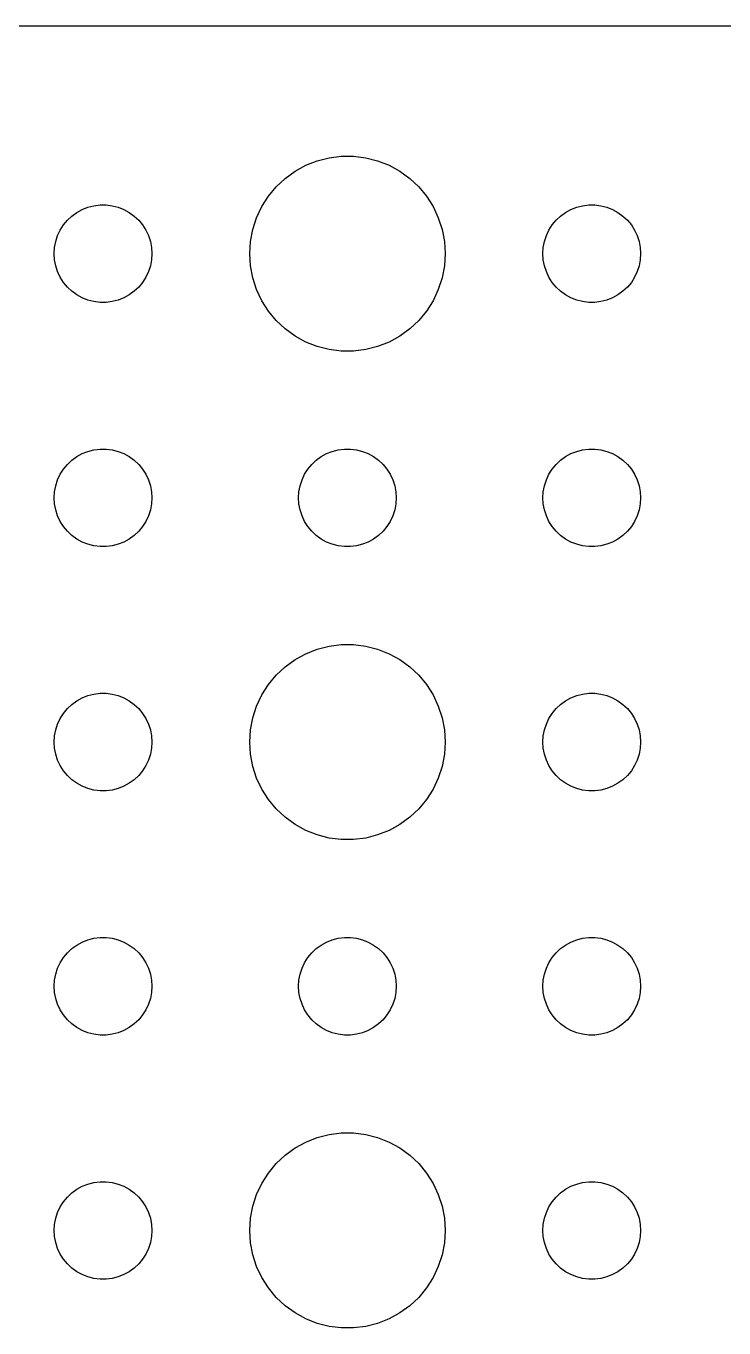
# Model space of a CAD drawing. Header units: metres. Extents: x -180 to 180, y -37 to 37.
# Drawn here: x -137.37 to -115.94, y -2.99 to 36.99 of the extents above; entities that cross this region are included whole.
import ezdxf

# ---------------------------------------------------------------- set-up
doc = ezdxf.new("R2010")
doc.units = ezdxf.units.M

msp = doc.modelspace()

# ---------------------------------------------------------------- linework, layer by layer
for p, q in [((174.814, 36.9901), (-174.814, 36.9901)), ((-128.777, 32.7145), (-128.427, 32.8532)), ((-128.427, 32.8532), (-128.062, 32.9469)), ((-128.062, 32.9469), (-127.688, 32.9941)), ((-127.688, 32.9941), (-127.312, 32.9941)), ((-127.312, 32.9941), (-126.938, 32.9469)), ((-126.938, 32.9469), (-126.573, 32.8532)), ((-126.573, 32.8532), (-126.223, 32.7145)), ((-129.412, 32.3115), (-129.107, 32.533)), ((-129.107, 32.533), (-128.777, 32.7145)), ((-126.223, 32.7145), (-125.893, 32.533)), ((-125.893, 32.533), (-125.588, 32.3115)), ((-129.927, 31.7634), (-129.687, 32.0536)), ((-129.687, 32.0536), (-129.412, 32.3115)), ((-125.588, 32.3115), (-125.313, 32.0536)), ((-125.313, 32.0536), (-125.073, 31.7634)), ((-130.129, 31.4453), (-129.927, 31.7634)), ((-125.073, 31.7634), (-124.871, 31.4453)), ((-135.956, 31.1558), (-135.804, 31.2665)), ((-135.804, 31.2665), (-135.639, 31.3572)), ((-135.639, 31.3572), (-135.464, 31.4266)), ((-135.464, 31.4266), (-135.281, 31.4734)), ((-135.281, 31.4734), (-135.094, 31.497)), ((-135.094, 31.497), (-134.906, 31.497)), ((-134.906, 31.497), (-134.719, 31.4734)), ((-134.719, 31.4734), (-134.536, 31.4266)), ((-134.536, 31.4266), (-134.361, 31.3572)), ((-134.361, 31.3572), (-134.196, 31.2665)), ((-134.196, 31.2665), (-134.044, 31.1558)), ((-130.289, 31.1044), (-130.129, 31.4453)), ((-124.871, 31.4453), (-124.711, 31.1044)), ((-120.956, 31.1558), (-120.804, 31.2665)), ((-120.804, 31.2665), (-120.639, 31.3572)), ((-120.639, 31.3572), (-120.464, 31.4266)), ((-120.464, 31.4266), (-120.281, 31.4734)), ((-120.281, 31.4734), (-120.094, 31.497)), ((-120.094, 31.497), (-119.906, 31.497)), ((-119.906, 31.497), (-119.719, 31.4734)), ((-119.719, 31.4734), (-119.536, 31.4266)), ((-119.536, 31.4266), (-119.361, 31.3572)), ((-119.361, 31.3572), (-119.196, 31.2665)), ((-119.196, 31.2665), (-119.044, 31.1558)), ((-136.314, 30.7226), (-136.214, 30.8817)), ((-136.214, 30.8817), (-136.093, 31.0268)), ((-136.093, 31.0268), (-135.956, 31.1558)), ((-134.044, 31.1558), (-133.907, 31.0268)), ((-133.907, 31.0268), (-133.786, 30.8817)), ((-133.786, 30.8817), (-133.686, 30.7226)), ((-130.406, 30.7461), (-130.289, 31.1044)), ((-124.711, 31.1044), (-124.594, 30.7461)), ((-121.314, 30.7226), (-121.214, 30.8817)), ((-121.214, 30.8817), (-121.093, 31.0268)), ((-121.093, 31.0268), (-120.956, 31.1558)), ((-119.044, 31.1558), (-118.907, 31.0268)), ((-118.907, 31.0268), (-118.786, 30.8817)), ((-118.786, 30.8817), (-118.686, 30.7226)), ((-136.453, 30.373), (-136.395, 30.5522)), ((-136.395, 30.5522), (-136.314, 30.7226)), ((-133.686, 30.7226), (-133.605, 30.5522)), ((-133.605, 30.5522), (-133.547, 30.373)), ((-130.476, 30.376), (-130.406, 30.7461)), ((-124.594, 30.7461), (-124.524, 30.376)), ((-121.453, 30.373), (-121.395, 30.5522)), ((-121.395, 30.5522), (-121.314, 30.7226)), ((-118.686, 30.7226), (-118.605, 30.5522)), ((-118.605, 30.5522), (-118.547, 30.373)), ((-136.5, 30), (-136.488, 30.188)), ((-136.488, 29.812), (-136.5, 30)), ((-136.488, 30.188), (-136.453, 30.373)), ((-133.547, 30.373), (-133.512, 30.188)), ((-133.512, 30.188), (-133.5, 30)), ((-133.5, 30), (-133.512, 29.812)), ((-130.5, 30), (-130.476, 30.376)), ((-130.476, 29.624), (-130.5, 30)), ((-124.524, 30.376), (-124.5, 30)), ((-124.5, 30), (-124.524, 29.624)), ((-121.5, 30), (-121.488, 30.188)), ((-121.488, 29.812), (-121.5, 30)), ((-121.488, 30.188), (-121.453, 30.373)), ((-118.547, 30.373), (-118.512, 30.188)), ((-118.512, 30.188), (-118.5, 30)), ((-118.5, 30), (-118.512, 29.812)), ((-136.453, 29.627), (-136.488, 29.812)), ((-136.395, 29.4478), (-136.453, 29.627)), ((-133.547, 29.627), (-133.605, 29.4478)), ((-133.512, 29.812), (-133.547, 29.627)), ((-130.406, 29.2539), (-130.476, 29.624)), ((-124.524, 29.624), (-124.594, 29.2539)), ((-121.453, 29.627), (-121.488, 29.812)), ((-121.395, 29.4478), (-121.453, 29.627)), ((-118.547, 29.627), (-118.605, 29.4478)), ((-118.512, 29.812), (-118.547, 29.627)), ((-136.314, 29.2774), (-136.395, 29.4478)), ((-136.214, 29.1183), (-136.314, 29.2774)), ((-133.686, 29.2774), (-133.786, 29.1183)), ((-133.605, 29.4478), (-133.686, 29.2774)), ((-130.289, 28.8956), (-130.406, 29.2539)), ((-124.594, 29.2539), (-124.711, 28.8956)), ((-121.314, 29.2774), (-121.395, 29.4478)), ((-121.214, 29.1183), (-121.314, 29.2774)), ((-118.686, 29.2774), (-118.786, 29.1183)), ((-118.605, 29.4478), (-118.686, 29.2774)), ((-136.093, 28.9732), (-136.214, 29.1183)), ((-135.956, 28.8442), (-136.093, 28.9732)), ((-135.804, 28.7335), (-135.956, 28.8442)), ((-134.044, 28.8442), (-134.196, 28.7335)), ((-133.907, 28.9732), (-134.044, 28.8442)), ((-133.786, 29.1183), (-133.907, 28.9732)), ((-130.129, 28.5547), (-130.289, 28.8956)), ((-124.711, 28.8956), (-124.871, 28.5547)), ((-121.093, 28.9732), (-121.214, 29.1183)), ((-120.956, 28.8442), (-121.093, 28.9732)), ((-120.804, 28.7335), (-120.956, 28.8442)), ((-119.044, 28.8442), (-119.196, 28.7335)), ((-118.907, 28.9732), (-119.044, 28.8442)), ((-118.786, 29.1183), (-118.907, 28.9732)), ((-135.639, 28.6427), (-135.804, 28.7335)), ((-135.464, 28.5734), (-135.639, 28.6427)), ((-135.281, 28.5266), (-135.464, 28.5734)), ((-135.094, 28.503), (-135.281, 28.5266)), ((-134.906, 28.503), (-135.094, 28.503)), ((-134.719, 28.5266), (-134.906, 28.503)), ((-134.536, 28.5734), (-134.719, 28.5266)), ((-134.361, 28.6427), (-134.536, 28.5734)), ((-134.196, 28.7335), (-134.361, 28.6427)), ((-129.927, 28.2366), (-130.129, 28.5547)), ((-124.871, 28.5547), (-125.073, 28.2366)), ((-120.639, 28.6427), (-120.804, 28.7335)), ((-120.464, 28.5734), (-120.639, 28.6427)), ((-120.281, 28.5266), (-120.464, 28.5734)), ((-120.094, 28.503), (-120.281, 28.5266)), ((-119.906, 28.503), (-120.094, 28.503)), ((-119.719, 28.5266), (-119.906, 28.503)), ((-119.536, 28.5734), (-119.719, 28.5266)), ((-119.361, 28.6427), (-119.536, 28.5734)), ((-119.196, 28.7335), (-119.361, 28.6427)), ((-129.687, 27.9464), (-129.927, 28.2366)), ((-125.073, 28.2366), (-125.313, 27.9464)), ((-129.412, 27.6884), (-129.687, 27.9464)), ((-129.107, 27.467), (-129.412, 27.6884)), ((-125.588, 27.6884), (-125.893, 27.467)), ((-125.313, 27.9464), (-125.588, 27.6884)), ((-128.777, 27.2855), (-129.107, 27.467)), ((-128.427, 27.1468), (-128.777, 27.2855)), ((-126.223, 27.2855), (-126.573, 27.1468)), ((-125.893, 27.467), (-126.223, 27.2855)), ((-128.062, 27.0531), (-128.427, 27.1468)), ((-127.688, 27.0059), (-128.062, 27.0531)), ((-127.312, 27.0059), (-127.688, 27.0059)), ((-126.938, 27.0531), (-127.312, 27.0059)), ((-126.573, 27.1468), (-126.938, 27.0531)), ((-135.281, 23.9734), (-135.094, 23.997)), ((-135.094, 23.997), (-134.906, 23.997)), ((-134.906, 23.997), (-134.719, 23.9734)), ((-127.781, 23.9734), (-127.594, 23.997)), ((-127.594, 23.997), (-127.406, 23.997)), ((-127.406, 23.997), (-127.219, 23.9734)), ((-120.281, 23.9734), (-120.094, 23.997)), ((-120.094, 23.997), (-119.906, 23.997)), ((-119.906, 23.997), (-119.719, 23.9734)), ((-136.093, 23.5268), (-135.956, 23.6558)), ((-135.956, 23.6558), (-135.804, 23.7665)), ((-135.804, 23.7665), (-135.639, 23.8572)), ((-135.639, 23.8572), (-135.464, 23.9266)), ((-135.464, 23.9266), (-135.281, 23.9734)), ((-134.719, 23.9734), (-134.536, 23.9266)), ((-134.536, 23.9266), (-134.361, 23.8572)), ((-134.361, 23.8572), (-134.196, 23.7665)), ((-134.196, 23.7665), (-134.044, 23.6558)), ((-134.044, 23.6558), (-133.907, 23.5268)), ((-128.593, 23.5268), (-128.456, 23.6558)), ((-128.456, 23.6558), (-128.304, 23.7665)), ((-128.304, 23.7665), (-128.139, 23.8572)), ((-128.139, 23.8572), (-127.964, 23.9266)), ((-127.964, 23.9266), (-127.781, 23.9734)), ((-127.219, 23.9734), (-127.036, 23.9266)), ((-127.036, 23.9266), (-126.861, 23.8572)), ((-126.861, 23.8572), (-126.696, 23.7665)), ((-126.696, 23.7665), (-126.544, 23.6558)), ((-126.544, 23.6558), (-126.407, 23.5268)), ((-121.093, 23.5268), (-120.956, 23.6558)), ((-120.956, 23.6558), (-120.804, 23.7665)), ((-120.804, 23.7665), (-120.639, 23.8572)), ((-120.639, 23.8572), (-120.464, 23.9266)), ((-120.464, 23.9266), (-120.281, 23.9734)), ((-119.719, 23.9734), (-119.536, 23.9266)), ((-119.536, 23.9266), (-119.361, 23.8572)), ((-119.361, 23.8572), (-119.196, 23.7665)), ((-119.196, 23.7665), (-119.044, 23.6558)), ((-119.044, 23.6558), (-118.907, 23.5268)), ((-136.395, 23.0522), (-136.314, 23.2226)), ((-136.314, 23.2226), (-136.214, 23.3817)), ((-136.214, 23.3817), (-136.093, 23.5268)), ((-133.907, 23.5268), (-133.786, 23.3817)), ((-133.786, 23.3817), (-133.686, 23.2226)), ((-133.686, 23.2226), (-133.605, 23.0522)), ((-128.895, 23.0522), (-128.814, 23.2226)), ((-128.814, 23.2226), (-128.714, 23.3817)), ((-128.714, 23.3817), (-128.593, 23.5268)), ((-126.407, 23.5268), (-126.286, 23.3817)), ((-126.286, 23.3817), (-126.186, 23.2226)), ((-126.186, 23.2226), (-126.105, 23.0522)), ((-121.395, 23.0522), (-121.314, 23.2226)), ((-121.314, 23.2226), (-121.214, 23.3817)), ((-121.214, 23.3817), (-121.093, 23.5268)), ((-118.907, 23.5268), (-118.786, 23.3817)), ((-118.786, 23.3817), (-118.686, 23.2226)), ((-118.686, 23.2226), (-118.605, 23.0522)), ((-136.488, 22.688), (-136.453, 22.873)), ((-136.453, 22.873), (-136.395, 23.0522)), ((-133.605, 23.0522), (-133.547, 22.873)), ((-133.547, 22.873), (-133.512, 22.688)), ((-128.988, 22.688), (-128.953, 22.873)), ((-128.953, 22.873), (-128.895, 23.0522)), ((-126.105, 23.0522), (-126.047, 22.873)), ((-126.047, 22.873), (-126.012, 22.688)), ((-121.488, 22.688), (-121.453, 22.873)), ((-121.453, 22.873), (-121.395, 23.0522)), ((-118.605, 23.0522), (-118.547, 22.873)), ((-118.547, 22.873), (-118.512, 22.688)), ((-136.5, 22.5), (-136.488, 22.688)), ((-136.488, 22.312), (-136.5, 22.5)), ((-133.512, 22.688), (-133.5, 22.5)), ((-133.5, 22.5), (-133.512, 22.312)), ((-129, 22.5), (-128.988, 22.688)), ((-128.988, 22.312), (-129, 22.5)), ((-126.012, 22.688), (-126, 22.5)), ((-126, 22.5), (-126.012, 22.312)), ((-121.5, 22.5), (-121.488, 22.688)), ((-121.488, 22.312), (-121.5, 22.5)), ((-118.512, 22.688), (-118.5, 22.5)), ((-118.5, 22.5), (-118.512, 22.312)), ((-136.453, 22.127), (-136.488, 22.312)), ((-136.395, 21.9478), (-136.453, 22.127)), ((-133.547, 22.127), (-133.605, 21.9478)), ((-133.512, 22.312), (-133.547, 22.127)), ((-128.953, 22.127), (-128.988, 22.312)), ((-128.895, 21.9478), (-128.953, 22.127)), ((-126.047, 22.127), (-126.105, 21.9478)), ((-126.012, 22.312), (-126.047, 22.127)), ((-121.453, 22.127), (-121.488, 22.312)), ((-121.395, 21.9478), (-121.453, 22.127)), ((-118.547, 22.127), (-118.605, 21.9478)), ((-118.512, 22.312), (-118.547, 22.127)), ((-136.314, 21.7774), (-136.395, 21.9478)), ((-136.214, 21.6183), (-136.314, 21.7774)), ((-136.093, 21.4732), (-136.214, 21.6183)), ((-133.786, 21.6183), (-133.907, 21.4732)), ((-133.686, 21.7774), (-133.786, 21.6183)), ((-133.605, 21.9478), (-133.686, 21.7774)), ((-128.814, 21.7774), (-128.895, 21.9478)), ((-128.714, 21.6183), (-128.814, 21.7774)), ((-128.593, 21.4732), (-128.714, 21.6183)), ((-126.286, 21.6183), (-126.407, 21.4732)), ((-126.186, 21.7774), (-126.286, 21.6183)), ((-126.105, 21.9478), (-126.186, 21.7774)), ((-121.314, 21.7774), (-121.395, 21.9478)), ((-121.214, 21.6183), (-121.314, 21.7774)), ((-121.093, 21.4732), (-121.214, 21.6183)), ((-118.786, 21.6183), (-118.907, 21.4732)), ((-118.686, 21.7774), (-118.786, 21.6183)), ((-118.605, 21.9478), (-118.686, 21.7774)), ((-135.956, 21.3442), (-136.093, 21.4732)), ((-135.804, 21.2335), (-135.956, 21.3442)), ((-135.639, 21.1427), (-135.804, 21.2335)), ((-134.196, 21.2335), (-134.361, 21.1427)), ((-134.044, 21.3442), (-134.196, 21.2335)), ((-133.907, 21.4732), (-134.044, 21.3442)), ((-128.456, 21.3442), (-128.593, 21.4732)), ((-128.304, 21.2335), (-128.456, 21.3442)), ((-128.139, 21.1427), (-128.304, 21.2335)), ((-126.696, 21.2335), (-126.861, 21.1427)), ((-126.544, 21.3442), (-126.696, 21.2335)), ((-126.407, 21.4732), (-126.544, 21.3442)), ((-120.956, 21.3442), (-121.093, 21.4732)), ((-120.804, 21.2335), (-120.956, 21.3442)), ((-120.639, 21.1427), (-120.804, 21.2335)), ((-119.196, 21.2335), (-119.361, 21.1427)), ((-119.044, 21.3442), (-119.196, 21.2335)), ((-118.907, 21.4732), (-119.044, 21.3442)), ((-135.464, 21.0734), (-135.639, 21.1427)), ((-135.281, 21.0266), (-135.464, 21.0734)), ((-135.094, 21.003), (-135.281, 21.0266)), ((-134.906, 21.003), (-135.094, 21.003)), ((-134.719, 21.0266), (-134.906, 21.003)), ((-134.536, 21.0734), (-134.719, 21.0266)), ((-134.361, 21.1427), (-134.536, 21.0734)), ((-127.964, 21.0734), (-128.139, 21.1427)), ((-127.781, 21.0266), (-127.964, 21.0734)), ((-127.594, 21.003), (-127.781, 21.0266)), ((-127.406, 21.003), (-127.594, 21.003)), ((-127.219, 21.0266), (-127.406, 21.003)), ((-127.036, 21.0734), (-127.219, 21.0266)), ((-126.861, 21.1427), (-127.036, 21.0734)), ((-120.464, 21.0734), (-120.639, 21.1427)), ((-120.281, 21.0266), (-120.464, 21.0734)), ((-120.094, 21.003), (-120.281, 21.0266)), ((-119.906, 21.003), (-120.094, 21.003)), ((-119.719, 21.0266), (-119.906, 21.003)), ((-119.536, 21.0734), (-119.719, 21.0266)), ((-119.361, 21.1427), (-119.536, 21.0734)), ((-128.062, 17.9469), (-127.688, 17.9941)), ((-127.688, 17.9941), (-127.312, 17.9941)), ((-127.312, 17.9941), (-126.938, 17.9469)), ((-129.107, 17.533), (-128.777, 17.7145)), ((-128.777, 17.7145), (-128.427, 17.8532)), ((-128.427, 17.8532), (-128.062, 17.9469)), ((-126.938, 17.9469), (-126.573, 17.8532)), ((-126.573, 17.8532), (-126.223, 17.7145)), ((-126.223, 17.7145), (-125.893, 17.533)), ((-129.687, 17.0536), (-129.412, 17.3115)), ((-129.412, 17.3115), (-129.107, 17.533)), ((-125.893, 17.533), (-125.588, 17.3115)), ((-125.588, 17.3115), (-125.313, 17.0536)), ((-129.927, 16.7634), (-129.687, 17.0536)), ((-125.313, 17.0536), (-125.073, 16.7634)), ((-135.639, 16.3572), (-135.464, 16.4266)), ((-135.464, 16.4266), (-135.281, 16.4734)), ((-135.281, 16.4734), (-135.094, 16.497)), ((-135.094, 16.497), (-134.906, 16.497)), ((-134.906, 16.497), (-134.719, 16.4734)), ((-134.719, 16.4734), (-134.536, 16.4266)), ((-134.536, 16.4266), (-134.361, 16.3572)), ((-130.289, 16.1044), (-130.129, 16.4453)), ((-130.129, 16.4453), (-129.927, 16.7634)), ((-125.073, 16.7634), (-124.871, 16.4453)), ((-124.871, 16.4453), (-124.711, 16.1044)), ((-120.639, 16.3572), (-120.464, 16.4266)), ((-120.464, 16.4266), (-120.281, 16.4734)), ((-120.281, 16.4734), (-120.094, 16.497)), ((-120.094, 16.497), (-119.906, 16.497)), ((-119.906, 16.497), (-119.719, 16.4734)), ((-119.719, 16.4734), (-119.536, 16.4266)), ((-119.536, 16.4266), (-119.361, 16.3572)), ((-136.214, 15.8817), (-136.093, 16.0268)), ((-136.093, 16.0268), (-135.956, 16.1558)), ((-135.956, 16.1558), (-135.804, 16.2665)), ((-135.804, 16.2665), (-135.639, 16.3572)), ((-134.361, 16.3572), (-134.196, 16.2665)), ((-134.196, 16.2665), (-134.044, 16.1558)), ((-134.044, 16.1558), (-133.907, 16.0268)), ((-133.907, 16.0268), (-133.786, 15.8817)), ((-130.406, 15.7461), (-130.289, 16.1044)), ((-124.711, 16.1044), (-124.594, 15.7461)), ((-121.214, 15.8817), (-121.093, 16.0268)), ((-121.093, 16.0268), (-120.956, 16.1558)), ((-120.956, 16.1558), (-120.804, 16.2665)), ((-120.804, 16.2665), (-120.639, 16.3572)), ((-119.361, 16.3572), (-119.196, 16.2665)), ((-119.196, 16.2665), (-119.044, 16.1558)), ((-119.044, 16.1558), (-118.907, 16.0268)), ((-118.907, 16.0268), (-118.786, 15.8817)), ((-136.395, 15.5522), (-136.314, 15.7226)), ((-136.314, 15.7226), (-136.214, 15.8817)), ((-133.786, 15.8817), (-133.686, 15.7226)), ((-133.686, 15.7226), (-133.605, 15.5522)), ((-130.476, 15.376), (-130.406, 15.7461)), ((-124.594, 15.7461), (-124.524, 15.376)), ((-121.395, 15.5522), (-121.314, 15.7226)), ((-121.314, 15.7226), (-121.214, 15.8817)), ((-118.786, 15.8817), (-118.686, 15.7226)), ((-118.686, 15.7226), (-118.605, 15.5522)), ((-136.488, 15.188), (-136.453, 15.373)), ((-136.453, 15.373), (-136.395, 15.5522)), ((-133.605, 15.5522), (-133.547, 15.373)), ((-133.547, 15.373), (-133.512, 15.188)), ((-130.5, 15), (-130.476, 15.376)), ((-124.524, 15.376), (-124.5, 15)), ((-121.488, 15.188), (-121.453, 15.373)), ((-121.453, 15.373), (-121.395, 15.5522)), ((-118.605, 15.5522), (-118.547, 15.373)), ((-118.547, 15.373), (-118.512, 15.188)), ((-136.5, 15), (-136.488, 15.188)), ((-136.488, 14.812), (-136.5, 15)), ((-136.453, 14.627), (-136.488, 14.812)), ((-133.512, 14.812), (-133.547, 14.627)), ((-133.512, 15.188), (-133.5, 15)), ((-133.5, 15), (-133.512, 14.812)), ((-130.476, 14.624), (-130.5, 15)), ((-124.5, 15), (-124.524, 14.624)), ((-121.5, 15), (-121.488, 15.188)), ((-121.488, 14.812), (-121.5, 15)), ((-121.453, 14.627), (-121.488, 14.812)), ((-118.512, 14.812), (-118.547, 14.627)), ((-118.512, 15.188), (-118.5, 15)), ((-118.5, 15), (-118.512, 14.812)), ((-136.395, 14.4478), (-136.453, 14.627)), ((-136.314, 14.2774), (-136.395, 14.4478)), ((-133.605, 14.4478), (-133.686, 14.2774)), ((-133.547, 14.627), (-133.605, 14.4478)), ((-130.406, 14.2539), (-130.476, 14.624)), ((-124.524, 14.624), (-124.594, 14.2539)), ((-121.395, 14.4478), (-121.453, 14.627)), ((-121.314, 14.2774), (-121.395, 14.4478)), ((-118.605, 14.4478), (-118.686, 14.2774)), ((-118.547, 14.627), (-118.605, 14.4478)), ((-136.214, 14.1183), (-136.314, 14.2774)), ((-136.093, 13.9732), (-136.214, 14.1183)), ((-133.786, 14.1183), (-133.907, 13.9732)), ((-133.686, 14.2774), (-133.786, 14.1183)), ((-130.289, 13.8956), (-130.406, 14.2539)), ((-124.594, 14.2539), (-124.711, 13.8956)), ((-121.214, 14.1183), (-121.314, 14.2774)), ((-121.093, 13.9732), (-121.214, 14.1183)), ((-118.786, 14.1183), (-118.907, 13.9732)), ((-118.686, 14.2774), (-118.786, 14.1183)), ((-135.956, 13.8442), (-136.093, 13.9732)), ((-135.804, 13.7335), (-135.956, 13.8442)), ((-135.639, 13.6427), (-135.804, 13.7335)), ((-135.464, 13.5734), (-135.639, 13.6427)), ((-134.361, 13.6427), (-134.536, 13.5734)), ((-134.196, 13.7335), (-134.361, 13.6427)), ((-134.044, 13.8442), (-134.196, 13.7335)), ((-133.907, 13.9732), (-134.044, 13.8442)), ((-130.129, 13.5547), (-130.289, 13.8956)), ((-124.711, 13.8956), (-124.871, 13.5547)), ((-120.956, 13.8442), (-121.093, 13.9732)), ((-120.804, 13.7335), (-120.956, 13.8442)), ((-120.639, 13.6427), (-120.804, 13.7335)), ((-120.464, 13.5734), (-120.639, 13.6427)), ((-119.361, 13.6427), (-119.536, 13.5734)), ((-119.196, 13.7335), (-119.361, 13.6427)), ((-119.044, 13.8442), (-119.196, 13.7335)), ((-118.907, 13.9732), (-119.044, 13.8442)), ((-135.281, 13.5266), (-135.464, 13.5734)), ((-135.094, 13.5029), (-135.281, 13.5266)), ((-134.906, 13.5029), (-135.094, 13.5029)), ((-134.719, 13.5266), (-134.906, 13.5029)), ((-134.536, 13.5734), (-134.719, 13.5266)), ((-129.927, 13.2366), (-130.129, 13.5547)), ((-129.687, 12.9464), (-129.927, 13.2366)), ((-125.073, 13.2366), (-125.313, 12.9464)), ((-124.871, 13.5547), (-125.073, 13.2366)), ((-120.281, 13.5266), (-120.464, 13.5734)), ((-120.094, 13.5029), (-120.281, 13.5266)), ((-119.906, 13.5029), (-120.094, 13.5029)), ((-119.719, 13.5266), (-119.906, 13.5029)), ((-119.536, 13.5734), (-119.719, 13.5266)), ((-129.412, 12.6884), (-129.687, 12.9464)), ((-125.313, 12.9464), (-125.588, 12.6884)), ((-129.107, 12.467), (-129.412, 12.6884)), ((-128.777, 12.2855), (-129.107, 12.467)), ((-125.893, 12.467), (-126.223, 12.2855)), ((-125.588, 12.6884), (-125.893, 12.467)), ((-128.427, 12.1468), (-128.777, 12.2855)), ((-128.062, 12.0531), (-128.427, 12.1468)), ((-127.688, 12.0059), (-128.062, 12.0531)), ((-127.312, 12.0059), (-127.688, 12.0059)), ((-126.938, 12.0531), (-127.312, 12.0059)), ((-126.573, 12.1468), (-126.938, 12.0531)), ((-126.223, 12.2855), (-126.573, 12.1468)), ((-135.804, 8.76648), (-135.639, 8.85724)), ((-135.639, 8.85724), (-135.464, 8.92657)), ((-135.464, 8.92657), (-135.281, 8.97342)), ((-135.281, 8.97342), (-135.094, 8.99704)), ((-135.094, 8.99704), (-134.906, 8.99704)), ((-134.906, 8.99704), (-134.719, 8.97342)), ((-134.719, 8.97342), (-134.536, 8.92657)), ((-134.536, 8.92657), (-134.361, 8.85724)), ((-134.361, 8.85724), (-134.196, 8.76648)), ((-128.304, 8.76648), (-128.139, 8.85724)), ((-128.139, 8.85724), (-127.964, 8.92657)), ((-127.964, 8.92657), (-127.781, 8.97342)), ((-127.781, 8.97342), (-127.594, 8.99704)), ((-127.594, 8.99704), (-127.406, 8.99704)), ((-127.406, 8.99704), (-127.219, 8.97342)), ((-127.219, 8.97342), (-127.036, 8.92657)), ((-127.036, 8.92657), (-126.861, 8.85724)), ((-126.861, 8.85724), (-126.696, 8.76648)), ((-120.804, 8.76648), (-120.639, 8.85724)), ((-120.639, 8.85724), (-120.464, 8.92657)), ((-120.464, 8.92657), (-120.281, 8.97342)), ((-120.281, 8.97342), (-120.094, 8.99704)), ((-120.094, 8.99704), (-119.906, 8.99704)), ((-119.906, 8.99704), (-119.719, 8.97342)), ((-119.719, 8.97342), (-119.536, 8.92657)), ((-119.536, 8.92657), (-119.361, 8.85724)), ((-119.361, 8.85724), (-119.196, 8.76648)), ((-136.214, 8.38167), (-136.093, 8.52681)), ((-136.093, 8.52681), (-135.956, 8.65576)), ((-135.956, 8.65576), (-135.804, 8.76648)), ((-134.196, 8.76648), (-134.044, 8.65576)), ((-134.044, 8.65576), (-133.907, 8.52681)), ((-133.907, 8.52681), (-133.786, 8.38167)), ((-128.714, 8.38167), (-128.593, 8.52681)), ((-128.593, 8.52681), (-128.456, 8.65576)), ((-128.456, 8.65576), (-128.304, 8.76648)), ((-126.696, 8.76648), (-126.544, 8.65576)), ((-126.544, 8.65576), (-126.407, 8.52681)), ((-126.407, 8.52681), (-126.286, 8.38167)), ((-121.214, 8.38167), (-121.093, 8.52681)), ((-121.093, 8.52681), (-120.956, 8.65576)), ((-120.956, 8.65576), (-120.804, 8.76648)), ((-119.196, 8.76648), (-119.044, 8.65576)), ((-119.044, 8.65576), (-118.907, 8.52681)), ((-118.907, 8.52681), (-118.786, 8.38167)), ((-136.453, 7.87303), (-136.395, 8.05219)), ((-136.395, 8.05219), (-136.314, 8.22263)), ((-136.314, 8.22263), (-136.214, 8.38167)), ((-133.786, 8.38167), (-133.686, 8.22263)), ((-133.686, 8.22263), (-133.605, 8.05219)), ((-133.605, 8.05219), (-133.547, 7.87303)), ((-128.953, 7.87303), (-128.895, 8.05219)), ((-128.895, 8.05219), (-128.814, 8.22263)), ((-128.814, 8.22263), (-128.714, 8.38167)), ((-126.286, 8.38167), (-126.186, 8.22263)), ((-126.186, 8.22263), (-126.105, 8.05219)), ((-126.105, 8.05219), (-126.047, 7.87303)), ((-121.453, 7.87303), (-121.395, 8.05219)), ((-121.395, 8.05219), (-121.314, 8.22263)), ((-121.314, 8.22263), (-121.214, 8.38167)), ((-118.786, 8.38167), (-118.686, 8.22263)), ((-118.686, 8.22263), (-118.605, 8.05219)), ((-118.605, 8.05219), (-118.547, 7.87303)), ((-136.5, 7.5), (-136.488, 7.68799)), ((-136.488, 7.68799), (-136.453, 7.87303)), ((-133.547, 7.87303), (-133.512, 7.68799)), ((-133.512, 7.68799), (-133.5, 7.5)), ((-129, 7.5), (-128.988, 7.68799)), ((-128.988, 7.68799), (-128.953, 7.87303)), ((-126.047, 7.87303), (-126.012, 7.68799)), ((-126.012, 7.68799), (-126, 7.5)), ((-121.5, 7.5), (-121.488, 7.68799)), ((-121.488, 7.68799), (-121.453, 7.87303)), ((-118.547, 7.87303), (-118.512, 7.68799)), ((-118.512, 7.68799), (-118.5, 7.5)), ((-136.488, 7.312), (-136.5, 7.5)), ((-136.453, 7.12695), (-136.488, 7.312)), ((-133.512, 7.312), (-133.547, 7.12695)), ((-133.5, 7.5), (-133.512, 7.312)), ((-128.988, 7.312), (-129, 7.5)), ((-128.953, 7.12695), (-128.988, 7.312)), ((-126.012, 7.312), (-126.047, 7.12695)), ((-126, 7.5), (-126.012, 7.312)), ((-121.488, 7.312), (-121.5, 7.5)), ((-121.453, 7.12695), (-121.488, 7.312)), ((-118.512, 7.312), (-118.547, 7.12695)), ((-118.5, 7.5), (-118.512, 7.312)), ((-136.395, 6.9478), (-136.453, 7.12695)), ((-136.314, 6.77736), (-136.395, 6.9478)), ((-133.605, 6.9478), (-133.686, 6.77736)), ((-133.547, 7.12695), (-133.605, 6.9478)), ((-128.895, 6.9478), (-128.953, 7.12695)), ((-128.814, 6.77736), (-128.895, 6.9478)), ((-126.105, 6.9478), (-126.186, 6.77736)), ((-126.047, 7.12695), (-126.105, 6.9478)), ((-121.395, 6.9478), (-121.453, 7.12695)), ((-121.314, 6.77736), (-121.395, 6.9478)), ((-118.605, 6.9478), (-118.686, 6.77736)), ((-118.547, 7.12695), (-118.605, 6.9478)), ((-136.214, 6.61832), (-136.314, 6.77736)), ((-136.093, 6.47318), (-136.214, 6.61832)), ((-135.956, 6.34422), (-136.093, 6.47318)), ((-133.907, 6.47318), (-134.044, 6.34422)), ((-133.786, 6.61832), (-133.907, 6.47318)), ((-133.686, 6.77736), (-133.786, 6.61832)), ((-128.714, 6.61832), (-128.814, 6.77736)), ((-128.593, 6.47318), (-128.714, 6.61832)), ((-128.456, 6.34422), (-128.593, 6.47318)), ((-126.407, 6.47318), (-126.544, 6.34422)), ((-126.286, 6.61832), (-126.407, 6.47318)), ((-126.186, 6.77736), (-126.286, 6.61832)), ((-121.214, 6.61832), (-121.314, 6.77736)), ((-121.093, 6.47318), (-121.214, 6.61832)), ((-120.956, 6.34422), (-121.093, 6.47318)), ((-118.907, 6.47318), (-119.044, 6.34422)), ((-118.786, 6.61832), (-118.907, 6.47318)), ((-118.686, 6.77736), (-118.786, 6.61832)), ((-135.804, 6.23351), (-135.956, 6.34422)), ((-135.639, 6.14275), (-135.804, 6.23351)), ((-135.464, 6.07341), (-135.639, 6.14275)), ((-135.281, 6.02657), (-135.464, 6.07341)), ((-135.094, 6.00294), (-135.281, 6.02657)), ((-134.906, 6.00294), (-135.094, 6.00294)), ((-134.719, 6.02657), (-134.906, 6.00294)), ((-134.536, 6.07341), (-134.719, 6.02657)), ((-134.361, 6.14275), (-134.536, 6.07341)), ((-134.196, 6.23351), (-134.361, 6.14275)), ((-134.044, 6.34422), (-134.196, 6.23351)), ((-128.304, 6.23351), (-128.456, 6.34422)), ((-128.139, 6.14275), (-128.304, 6.23351)), ((-127.964, 6.07341), (-128.139, 6.14275)), ((-127.781, 6.02657), (-127.964, 6.07341)), ((-127.594, 6.00294), (-127.781, 6.02657)), ((-127.406, 6.00294), (-127.594, 6.00294)), ((-127.219, 6.02657), (-127.406, 6.00294)), ((-127.036, 6.07341), (-127.219, 6.02657)), ((-126.861, 6.14275), (-127.036, 6.07341)), ((-126.696, 6.23351), (-126.861, 6.14275)), ((-126.544, 6.34422), (-126.696, 6.23351)), ((-120.804, 6.23351), (-120.956, 6.34422)), ((-120.639, 6.14275), (-120.804, 6.23351)), ((-120.464, 6.07341), (-120.639, 6.14275)), ((-120.281, 6.02657), (-120.464, 6.07341)), ((-120.094, 6.00294), (-120.281, 6.02657)), ((-119.906, 6.00294), (-120.094, 6.00294)), ((-119.719, 6.02657), (-119.906, 6.00294)), ((-119.536, 6.07341), (-119.719, 6.02657)), ((-119.361, 6.14275), (-119.536, 6.07341)), ((-119.196, 6.23351), (-119.361, 6.14275)), ((-119.044, 6.34422), (-119.196, 6.23351)), ((-128.777, 2.71448), (-128.427, 2.85316)), ((-128.427, 2.85316), (-128.062, 2.94685)), ((-128.062, 2.94685), (-127.688, 2.99408)), ((-127.688, 2.99408), (-127.312, 2.99408)), ((-127.312, 2.99408), (-126.938, 2.94685)), ((-126.938, 2.94685), (-126.573, 2.85316)), ((-126.573, 2.85316), (-126.223, 2.71448)), ((-129.412, 2.31154), (-129.107, 2.53297)), ((-129.107, 2.53297), (-128.777, 2.71448)), ((-126.223, 2.71448), (-125.893, 2.53297)), ((-125.893, 2.53297), (-125.588, 2.31154)), ((-129.927, 1.76335), (-129.687, 2.05363)), ((-129.687, 2.05363), (-129.412, 2.31154)), ((-125.588, 2.31154), (-125.313, 2.05363)), ((-125.313, 2.05363), (-125.073, 1.76335)), ((-130.129, 1.44525), (-129.927, 1.76335)), ((-125.073, 1.76335), (-124.871, 1.44525)), ((-135.956, 1.15576), (-135.804, 1.26648)), ((-135.804, 1.26648), (-135.639, 1.35724)), ((-135.639, 1.35724), (-135.464, 1.42657)), ((-135.464, 1.42657), (-135.281, 1.47342)), ((-135.281, 1.47342), (-135.094, 1.49704)), ((-135.094, 1.49704), (-134.906, 1.49704)), ((-134.906, 1.49704), (-134.719, 1.47342)), ((-134.719, 1.47342), (-134.536, 1.42657)), ((-134.536, 1.42657), (-134.361, 1.35724)), ((-134.361, 1.35724), (-134.196, 1.26648)), ((-134.196, 1.26648), (-134.044, 1.15576)), ((-130.289, 1.10437), (-130.129, 1.44525)), ((-124.871, 1.44525), (-124.711, 1.10437)), ((-120.956, 1.15576), (-120.804, 1.26648)), ((-120.804, 1.26648), (-120.639, 1.35724)), ((-120.639, 1.35724), (-120.464, 1.42657)), ((-120.464, 1.42657), (-120.281, 1.47342)), ((-120.281, 1.47342), (-120.094, 1.49704)), ((-120.094, 1.49704), (-119.906, 1.49704)), ((-119.906, 1.49704), (-119.719, 1.47342)), ((-119.719, 1.47342), (-119.536, 1.42657)), ((-119.536, 1.42657), (-119.361, 1.35724)), ((-119.361, 1.35724), (-119.196, 1.26648)), ((-119.196, 1.26648), (-119.044, 1.15576)), ((-136.314, 0.722626), (-136.214, 0.881668)), ((-136.214, 0.881668), (-136.093, 1.02681)), ((-136.093, 1.02681), (-135.956, 1.15576)), ((-134.044, 1.15576), (-133.907, 1.02681)), ((-133.907, 1.02681), (-133.786, 0.881668)), ((-133.786, 0.881668), (-133.686, 0.722626)), ((-130.406, 0.746063), (-130.289, 1.10437)), ((-124.711, 1.10437), (-124.594, 0.746063)), ((-121.314, 0.722626), (-121.214, 0.881668)), ((-121.214, 0.881668), (-121.093, 1.02681)), ((-121.093, 1.02681), (-120.956, 1.15576)), ((-119.044, 1.15576), (-118.907, 1.02681)), ((-118.907, 1.02681), (-118.786, 0.881668)), ((-118.786, 0.881668), (-118.686, 0.722626)), ((-136.453, 0.373032), (-136.395, 0.552185)), ((-136.395, 0.552185), (-136.314, 0.722626)), ((-133.686, 0.722626), (-133.605, 0.552185)), ((-133.605, 0.552185), (-133.547, 0.373032)), ((-130.476, 0.375992), (-130.406, 0.746063)), ((-124.594, 0.746063), (-124.524, 0.375992)), ((-121.453, 0.373032), (-121.395, 0.552185)), ((-121.395, 0.552185), (-121.314, 0.722626)), ((-118.686, 0.722626), (-118.605, 0.552185)), ((-118.605, 0.552185), (-118.547, 0.373032)), ((-136.5, 0), (-136.488, 0.187988)), ((-136.488, -0.187988), (-136.5, 0)), ((-136.488, 0.187988), (-136.453, 0.373032)), ((-133.547, 0.373032), (-133.512, 0.187988)), ((-133.512, 0.187988), (-133.5, 0)), ((-133.5, 0), (-133.512, -0.187988)), ((-130.5, 0), (-130.476, 0.375992)), ((-130.476, -0.375992), (-130.5, 0)), ((-124.524, 0.375992), (-124.5, 0)), ((-124.5, 0), (-124.524, -0.375992)), ((-121.5, 0), (-121.488, 0.187988)), ((-121.488, -0.187988), (-121.5, 0)), ((-121.488, 0.187988), (-121.453, 0.373032)), ((-118.547, 0.373032), (-118.512, 0.187988)), ((-118.512, 0.187988), (-118.5, 0)), ((-118.5, 0), (-118.512, -0.187988)), ((-136.453, -0.373032), (-136.488, -0.187988)), ((-136.395, -0.552185), (-136.453, -0.373032)), ((-133.547, -0.373032), (-133.605, -0.552185)), ((-133.512, -0.187988), (-133.547, -0.373032)), ((-130.406, -0.746063), (-130.476, -0.375992)), ((-124.524, -0.375992), (-124.594, -0.746063)), ((-121.453, -0.373032), (-121.488, -0.187988)), ((-121.395, -0.552185), (-121.453, -0.373032)), ((-118.547, -0.373032), (-118.605, -0.552185)), ((-118.512, -0.187988), (-118.547, -0.373032)), ((-136.314, -0.722626), (-136.395, -0.552185)), ((-136.214, -0.881668), (-136.314, -0.722626)), ((-133.686, -0.722626), (-133.786, -0.881668)), ((-133.605, -0.552185), (-133.686, -0.722626)), ((-130.289, -1.10437), (-130.406, -0.746063)), ((-124.594, -0.746063), (-124.711, -1.10437)), ((-121.314, -0.722626), (-121.395, -0.552185)), ((-121.214, -0.881668), (-121.314, -0.722626)), ((-118.686, -0.722626), (-118.786, -0.881668)), ((-118.605, -0.552185), (-118.686, -0.722626)), ((-136.093, -1.02681), (-136.214, -0.881668)), ((-135.956, -1.15576), (-136.093, -1.02681)), ((-135.804, -1.26648), (-135.956, -1.15576)), ((-134.044, -1.15576), (-134.196, -1.26648)), ((-133.907, -1.02681), (-134.044, -1.15576)), ((-133.786, -0.881668), (-133.907, -1.02681)), ((-130.129, -1.44525), (-130.289, -1.10437)), ((-124.711, -1.10437), (-124.871, -1.44525)), ((-121.093, -1.02681), (-121.214, -0.881668)), ((-120.956, -1.15576), (-121.093, -1.02681)), ((-120.804, -1.26648), (-120.956, -1.15576)), ((-119.044, -1.15576), (-119.196, -1.26648)), ((-118.907, -1.02681), (-119.044, -1.15576)), ((-118.786, -0.881668), (-118.907, -1.02681)), ((-135.639, -1.35724), (-135.804, -1.26648)), ((-135.464, -1.42657), (-135.639, -1.35724)), ((-135.281, -1.47342), (-135.464, -1.42657)), ((-135.094, -1.49704), (-135.281, -1.47342)), ((-134.906, -1.49704), (-135.094, -1.49704)), ((-134.719, -1.47342), (-134.906, -1.49704)), ((-134.536, -1.42657), (-134.719, -1.47342)), ((-134.361, -1.35724), (-134.536, -1.42657)), ((-134.196, -1.26648), (-134.361, -1.35724)), ((-129.927, -1.76335), (-130.129, -1.44525)), ((-124.871, -1.44525), (-125.073, -1.76335)), ((-120.639, -1.35724), (-120.804, -1.26648)), ((-120.464, -1.42657), (-120.639, -1.35724)), ((-120.281, -1.47342), (-120.464, -1.42657)), ((-120.094, -1.49704), (-120.281, -1.47342)), ((-119.906, -1.49704), (-120.094, -1.49704)), ((-119.719, -1.47342), (-119.906, -1.49704)), ((-119.536, -1.42657), (-119.719, -1.47342)), ((-119.361, -1.35724), (-119.536, -1.42657)), ((-119.196, -1.26648), (-119.361, -1.35724)), ((-129.687, -2.05363), (-129.927, -1.76335)), ((-125.073, -1.76335), (-125.313, -2.05363)), ((-129.412, -2.31154), (-129.687, -2.05363)), ((-129.107, -2.53297), (-129.412, -2.31154)), ((-125.588, -2.31154), (-125.893, -2.53297)), ((-125.313, -2.05363), (-125.588, -2.31154)), ((-128.777, -2.71448), (-129.107, -2.53297)), ((-128.427, -2.85316), (-128.777, -2.71448)), ((-126.223, -2.71448), (-126.573, -2.85316)), ((-125.893, -2.53297), (-126.223, -2.71448)), ((-128.062, -2.94685), (-128.427, -2.85316)), ((-127.688, -2.99408), (-128.062, -2.94685)), ((-127.312, -2.99408), (-127.688, -2.99408)), ((-126.938, -2.94685), (-127.312, -2.99408)), ((-126.573, -2.85316), (-126.938, -2.94685))]:
    msp.add_line(p, q)

doc.saveas('drawing.dxf')
